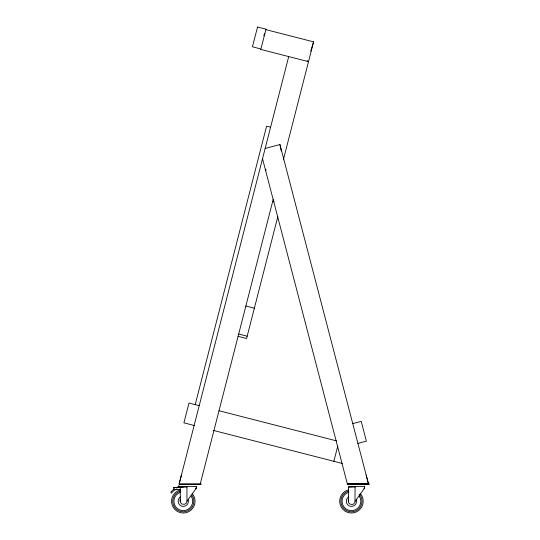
<?xml version="1.0" encoding="UTF-8"?>
<svg xmlns="http://www.w3.org/2000/svg" width="540" height="540" viewBox="0 0 540 540"><rect width="100%" height="100%" fill="white"/><g stroke="black" fill="none" stroke-linecap="round" stroke-linejoin="round"><path stroke-width="0.81" d="M180.171 489.557L173.941 489.476L173.617 487.674L186.955 486.466L186.955 501.485L186.496 502.97L184.444 504.346L181.872 504.05L180.299 502.254L180.245 486.992M186.955 486.81L186.955 486.466M355.057 487.006L348.314 487.006L355.097 486.466L354.983 502.355L353.403 504.164L351.709 504.563L349.312 503.692L348.442 502.355L348.388 486.999M355.097 486.817L355.097 486.466M186.955 501.194L196.196 488.356L196.115 488.842L196.364 486.945M355.097 501.289L364.318 488.477L364.493 486.979L364.264 488.842L364.507 486.952M196.115 488.545L196.351 486.972M364.264 488.558L364.493 486.979M265.673 170.809L266.018 169.169M263.864 35.863L264.472 33.487M195.197 404.642L266.591 126.171L270.601 127.204M201.083 483.793L179.179 483.793L288.704 56.578M200.286 483.793L273.166 199.517M283.331 159.874L313.585 41.857L265.491 29.525M277.85 216.533L246.578 338.513L238.093 336.332M333.862 461.295L337.736 446.189M179.172 483.793L181.393 475.2M310.73 51.253L313.585 41.857M177.275 487.445L178.835 485.892M265.154 148.439L279.963 144.572L368.429 483.712L347.321 483.793L262.521 158.713M352.755 423.617L361.233 421.402L366.397 441.187L357.912 443.401M173.63 487.762L180.164 487.107M184.268 486.682L180.157 487.006L186.914 486.999M366.188 475.112L368.429 483.712M347.328 483.793L369.225 483.793M179.179 484.522L201.083 484.522M347.328 484.522L369.225 484.522M183.674 486.466L196.364 486.466M351.824 486.466L364.507 486.466M260.415 49.329L308.509 61.661L307.179 60.669M272.687 201.386L274.232 201.778M245.862 306.011L254.354 308.185M238.687 334.017L247.172 336.191M199.233 405.675L188.987 403.049L183.91 422.854L194.522 425.574M219.011 410.744L336.488 440.863M213.293 430.387L342.238 463.442M178.828 485.892L179.611 486.668M279.963 144.572L281.239 150.971M348.327 499.372L348.327 501.586M180.178 499.291L180.178 501.485M360.322 493.574A11.745 11.745 0 0 1 357.75 511.171A11.745 11.745 0 0 1 340.713 506.054A11.745 11.745 0 0 1 348.26 489.949M359.208 494.093A10.571 10.571 0 0 1 357.305 510.057A10.571 10.571 0 0 1 341.834 505.676A10.571 10.571 0 0 1 348.577 491.083M359.255 496.051A9.396 9.396 0 0 1 355.806 509.585A9.396 9.396 0 0 1 342.704 504.738A9.396 9.396 0 0 1 348.894 492.217M356.387 499.871A5.137 5.137 0 0 1 353.336 506.034A5.137 5.137 0 0 1 346.889 503.651A5.137 5.137 0 0 1 348.59 496.982M192.173 493.574A11.745 11.745 0 0 1 189.601 511.171A11.745 11.745 0 0 1 172.564 506.054A11.745 11.745 0 0 1 180.11 489.949M192.091 495.396A10.571 10.571 0 0 1 188.21 510.624A10.571 10.571 0 0 1 173.468 505.17A10.571 10.571 0 0 1 180.434 491.083M191.113 496.051A9.396 9.396 0 0 1 187.663 509.585A9.396 9.396 0 0 1 174.562 504.738A9.396 9.396 0 0 1 180.751 492.217M188.244 499.871A5.137 5.137 0 0 1 185.193 506.034A5.137 5.137 0 0 1 178.747 503.651A5.137 5.137 0 0 1 180.448 496.982M174.467 488.95A11.38 11.38 0 0 0 170.782 492.298L171.551 493.074A11.502 11.502 0 0 1 176.951 488.936M257.54 27L252.437 46.798L260.921 48.985L266.024 29.187L257.54 27"/></g></svg>
